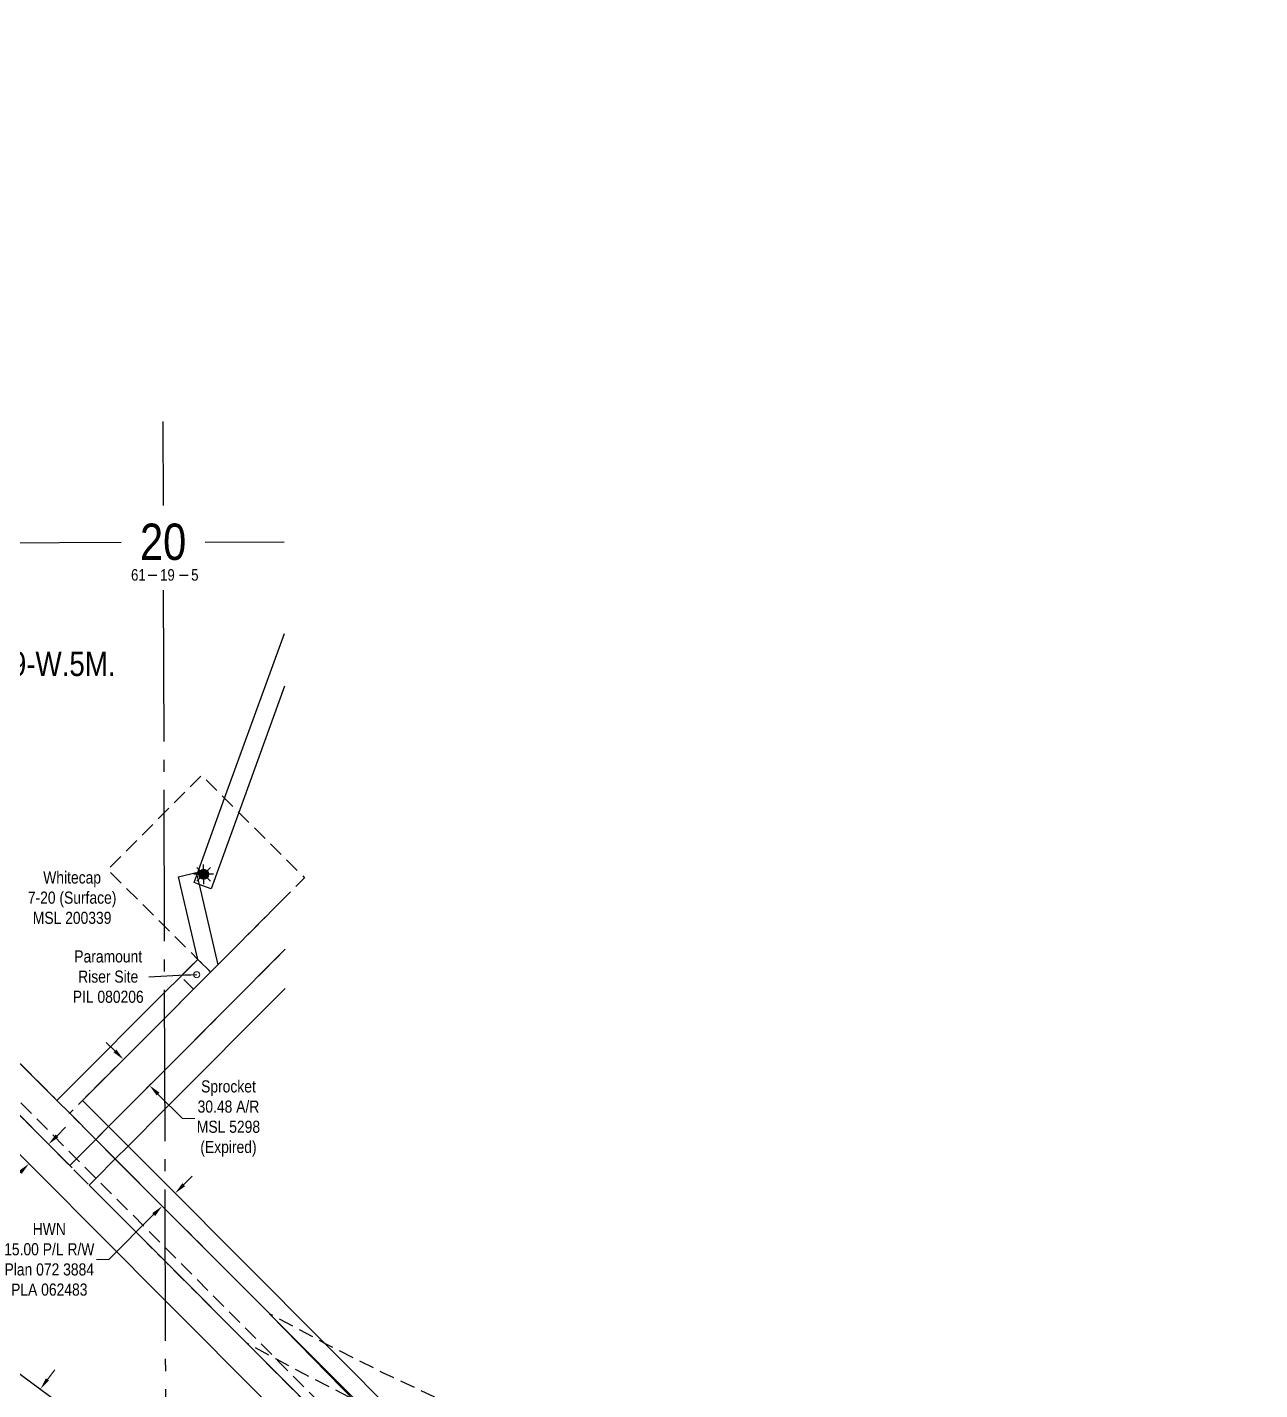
# Model space of a CAD drawing. Extents: x 507565 to 531726, y 6009554 to 6022365.
# Drawn here: x 512002 to 513020, y 6015150 to 6016275 of the extents above; entities that cross this region are included whole.
import ezdxf
from ezdxf.enums import TextEntityAlignment as Align

# ---------------------------------------------------------------- set-up
doc = ezdxf.new("R2010")
doc.units = 0
doc.header["$LTSCALE"] = 5
doc.header["$PDMODE"] = 34
doc.header["$PDSIZE"] = 0.03
for name, pattern in [('foc-ACCESSROAD', [3.75, 2.5, -1.25]), ('foc-FLOWLINE', [3.75, 2.5, -1.25]), ('foc-QUARTERLINE', [33, 25, -3, 2, -3])]:
    doc.linetypes.add(name, pattern=pattern)
doc.layers.get('Defpoints').update_dxf_attribs({"color": 9})
for name, color, linetype in [('10', 1, 'Continuous'), ('9', 3, 'Continuous'), ('AS-TELUS', 224, 'foc-TEL'), ('C-SYMBOL', 7, 'Continuous'), ('F-AR', 190, 'foc-ACCESSROAD'), ('F-EZE', 190, 'foc-FLOWLINE'), ('F-RW', 190, 'Continuous'), ('F-WS', 190, 'foc-ACCESSROAD'), ('F-WS-S', 190, 'Continuous'), ('L-QSEC', 8, 'foc-QUARTERLINE'), ('L-SECLBL', 7, 'Continuous')]:
    doc.layers.add(name, color=color, linetype=linetype)
for name, color, linetype, lineweight in [('F-AR-T', 190, 'Continuous', 9), ('F-EZE-T', 190, 'Continuous', 9), ('F-RW-T', 190, 'Continuous', 9)]:
    doc.layers.add(name, color=color, linetype=linetype, lineweight=lineweight)
doc.styles.add('175L', font='ARIALN.TTF', dxfattribs={"height": 20})
doc.styles.add('80CG', font='ARIALN.TTF', dxfattribs={"height": 10})
doc.styles.add('80L', font='ARIALN.TTF', dxfattribs={"height": 10})
doc.styles.add('foc-LtypeFont', font='ARIALN.TTF', dxfattribs={"height": 7.35})
doc.styles.add('SIMPLEX', font='ARIALN.TTF')
doc.linetypes.add('foc-TEL', pattern='A,2,-1,["T",foc-LtypeFont,S=0.2,R=0,X=-0.425,Y=-0.75],-1.24,8', length=12.24)
doc.linetypes.add('foc-TEL-NOLINE', pattern='A,0,-2,["T",foc-LtypeFont,S=0.2,R=0,X=-0.425,Y=-0.75],-10.24', length=12.24)
doc.dimstyles.new('Compass 5 000', dxfattribs={"dimscale": 5, "dimtxt": 9, "dimasz": 2, "dimexe": 0.2, "dimexo": 0.0625, "dimgap": 0.5, "dimtad": 0, "dimtih": 1, "dimtoh": 1, "dimzin": 0, "dimdsep": 46, "dimtxsty": '80CG', "dimcen": 0.1, "dimse1": 1, "dimse2": 1, "dimclrd": 256, "dimclrt": 256, "dimaunit": 1, "dimadec": 4, "dimazin": 0, "dimtfac": 0.06, "dimtofl": 0, "dimtmove": 0, "dimatfit": 1, "dimfxl": 0.2, "dimtolj": 1, "dimtzin": 0, "dimlwd": -1, "dimarcsym": 0})

# ---------------------------------------------------------------- blocks, each defined once
blk = doc.blocks.new('L-SECLBL')
at = {"layer": '9', "color": 7}
for p, q in [((-5.1, -27.8), (-12.3, -27.8)), ((20.7, -27.8), (13.5, -27.8))]:
    blk.add_line(p, q, dxfattribs=at)
at = {"layer": '10', "color": 2, "style": 'SIMPLEX'}
blk.add_attdef('SEC', text='', height=30, dxfattribs=at).set_placement((0, 0), align=Align.MIDDLE)
at = {"layer": '10', "color": 5, "style": '80L'}
blk.add_attdef('RGE', text='', height=9.5, dxfattribs=at).set_placement((3.6, -27.4), align=Align.MIDDLE_CENTER)
blk.add_attdef('TWP', text='', height=9.5, dxfattribs=at).set_placement((-14.4, -27.4), align=Align.MIDDLE_RIGHT)
blk.add_attdef('MER', text='', height=9.5, dxfattribs=at).set_placement((23.2, -27.4), align=Align.MIDDLE_LEFT)
blk = doc.blocks.new('*D71')
at = {"layer": 'Defpoints', "color": 0, "transparency": 16777216}
for p in [(512012.3, 6015150.8), (512000.3, 6015134.6), (512000.8, 6015134.2)]:
    blk.add_point(p, dxfattribs=at)
at = {"layer": 'F-RW-T', "transparency": 16777216}
for p, q in [((512018.7, 6015158.5), (512024.7, 6015166.5)), ((511994.9, 6015126.2), (511988.9, 6015118.2)), ((511988.9, 6015118.2), (511978.9, 6015118.2))]:
    blk.add_line(p, q, dxfattribs=at)
for points in [[(512017.4, 6015159.4), (512020, 6015157.5), (512012.8, 6015150.4)], [(511993.5, 6015127.2), (511996.2, 6015125.2), (512000.8, 6015134.2)]]:
    blk.add_solid(points, dxfattribs=at)
at = {"layer": 'F-RW-T', "transparency": 16777216, "insert": (511891.6, 6015118.2), "char_height": 10, "attachment_point": 5, "style": '80CG'}
blk.add_mtext('\\A1;Telus\\P20.12 Communication Cable R/W\\PDLO 3568', dxfattribs=at)
blk = doc.blocks.new('*D84')
at = {"layer": 'Defpoints', "color": 0, "transparency": 16777216}
for p in [(512003.4, 6015336.6), (512025.6, 6015346.6), (512009.4, 6015330.5)]:
    blk.add_point(p, dxfattribs=at)
at = {"layer": 'F-RW-T', "transparency": 16777216}
for p, q in [((512026.6, 6015359.8), (512033.7, 6015366.8)), ((511996.3, 6015329.5), (511989.2, 6015322.4)), ((511989.2, 6015322.4), (511979.2, 6015322.4))]:
    blk.add_line(p, q, dxfattribs=at)
for points in [[(512025.5, 6015360.9), (512027.8, 6015358.6), (512019.6, 6015352.7)], [(511995.1, 6015330.7), (511997.5, 6015328.3), (512003.4, 6015336.6)]]:
    blk.add_solid(points, dxfattribs=at)
at = {"layer": 'F-RW-T', "transparency": 16777216, "insert": (511939.7, 6015322.4), "char_height": 10, "attachment_point": 5, "style": '80CG'}
blk.add_mtext('\\A1;Sprocket\\P22.86 P/L R/W\\PPlan 940 RS\\PPLA 3238', dxfattribs=at)
blk = doc.blocks.new('*D104')
at = {"layer": 'Defpoints', "color": 0, "transparency": 16777216}
for p in [(512086.5, 6015427.9), (512081.4, 6015422.8), (512108.1, 6015406.4)]:
    blk.add_point(p, dxfattribs=at)
at = {"layer": 'F-AR-T', "transparency": 16777216}
for p, q in [((512074.4, 6015429.8), (512067.3, 6015436.9)), ((512110, 6015394.2), (512130.3, 6015374)), ((512130.3, 6015374), (512140.3, 6015374))]:
    blk.add_line(p, q, dxfattribs=at)
for points in [[(512075.6, 6015431), (512073.2, 6015428.7), (512081.4, 6015422.8)], [(512111.2, 6015395.4), (512108.9, 6015393), (512103, 6015401.3)]]:
    blk.add_solid(points, dxfattribs=at)
at = {"layer": 'F-AR-T', "transparency": 16777216, "insert": (512168.2, 6015374), "char_height": 10, "attachment_point": 5, "style": '80CG'}
blk.add_mtext('\\A1;Sprocket\\P30.48 A/R\\PMSL 5298\\P(Expired)', dxfattribs=at)
blk = doc.blocks.new('*D107')
at = {"layer": 'Defpoints', "color": 0, "transparency": 16777216}
for p in [(512109.7, 6015326.8), (512099, 6015316.2), (512113.5, 6015301.6)]:
    blk.add_point(p, dxfattribs=at)
at = {"layer": 'F-RW-T', "transparency": 16777216}
for p, q in [((512131.2, 6015319.3), (512138.3, 6015326.4)), ((512106.4, 6015294.6), (512069.3, 6015257.6)), ((512069.3, 6015257.6), (512059.3, 6015257.6))]:
    blk.add_line(p, q, dxfattribs=at)
for points in [[(512130.1, 6015320.5), (512132.4, 6015318.1), (512124.1, 6015312.2)], [(512105.2, 6015295.8), (512107.6, 6015293.4), (512113.5, 6015301.6)]]:
    blk.add_solid(points, dxfattribs=at)
at = {"layer": 'F-RW-T', "transparency": 16777216, "insert": (512020.2, 6015257.6), "char_height": 10, "attachment_point": 5, "style": '80CG'}
blk.add_mtext('\\A1;HWN\\P15.00 P/L R/W\\PPlan 072 3884\\PPLA 062483', dxfattribs=at)
blk = doc.blocks.new('GAS')
h = blk.add_hatch(color=255)
h.dxf.hatch_style = 1
edge = h.paths.add_edge_path()
edge.add_arc((0, 0), 0.9, 0, 360)
for p, q in [((-0.81, 0), (-1.62, 0)), ((-0.57, 0.57), (-1.14, 1.14)), ((0, 0.81), (0, 1.62)), ((0.57, 0.57), (1.14, 1.14)), ((1.62, 0), (0.81, 0)), ((-0.57, -0.57), (-1.14, -1.14)), ((0, -0.81), (0, -1.62)), ((1.14, -1.14), (0.57, -0.57))]:
    blk.add_line(p, q)
blk.add_circle((0, 0), 0.8)

msp = doc.modelspace()

# ---------------------------------------------------------------- linework, layer by layer
at = {"layer": 'AS-TELUS', "linetype": 'foc-TEL-NOLINE', "flags": 128}
msp.add_lwpolyline([(510770.538, 6017213.68), (510771.56, 6017212.705), (510784.561, 6017200.308), (510813.374, 6017172.835), (510869.172, 6017119.632), (511035.948, 6016728.078), (511047.897, 6016700.029), (511048.786, 6016697.94), (511050.837, 6016693.127), (511054.665, 6016684.139), (511055.847, 6016681.358), (511068.675, 6016651.242), (511179.72, 6016390.523), (511210.508, 6016318.245), (511215.902, 6016305.579), (511224.061, 6016286.429), (511228.671, 6016275.605), (511229.39, 6016273.914), (511290.145, 6016131.285), (511320.479, 6016060.067), (511402.538, 6015867.412), (511428.092, 6015848.131), (511651.65, 6015679.481), (511667.605, 6015667.445), (511681.048, 6015657.31), (511735.041, 6015616.58), (511995.144, 6015420.383), (512026.472, 6015388.964), (512037.074, 6015378.333), (512058.609, 6015356.752), (512074.75, 6015340.535), (512115.694, 6015299.451), (512202.072, 6015212.805), (512202.464, 6015212.483)], dxfattribs=at)
at = {"layer": 'AS-TELUS', "flags": 128}
msp.add_lwpolyline([(512202.464, 6015212.483), (512631.281, 6014773.549), (512652.412, 6014751.72), (512665.501, 6014737.958), (512673.954, 6014725.696), (512681.469, 6014709.507)], dxfattribs=at)
at = {"layer": 'F-AR', "flags": 128}
msp.add_lwpolyline([(513019.918, 6014982.325), (512983.478, 6014985.386), (512950.125, 6014987.021), (512939.287, 6014987.551), (512919.964, 6014987.824), (512895.049, 6014988.174), (512719.061, 6014987.572), (512719.33, 6014909.37), (512688.843, 6014909.27), (512688.573, 6014987.467), (512635.954, 6015001.647), (512583.715, 6015017.168), (512531.89, 6015034.021), (512494.222, 6015047.344), (512493.851, 6015047.343), (512480.513, 6015052.194), (512429.618, 6015071.674), (512379.237, 6015092.451), (512329.405, 6015114.509), (512314.159, 6015121.658), (512280.153, 6015137.835), (512273.551, 6015141.133), (512231.514, 6015162.413), (512207.877, 6015175.125), (512183.519, 6015188.227), (512115.809, 6015256.152), (512053.199, 6015318.96), (512037.07, 6015335.14), (511975.069, 6015397.338), (511765.75, 6015555.228), (511730.012, 6015582.18), (511694.863, 6015608.699), (511686.973, 6015614.65), (511682.097, 6015618.323), (511670.697, 6015626.922), (511657.762, 6015636.683), (511654.814, 6015638.902), (511377.683, 6015847.97), (511320.672, 6015981.814), (511290.338, 6016053.033), (511228.897, 6016197.276), (511190.964, 6016286.333), (511147.849, 6016387.56), (511134.36, 6016419.224), (511128.967, 6016431.89), (511098.18, 6016504.17), (511035.583, 6016651.133), (511026.636, 6016672.142), (511022.756, 6016681.251), (511020.756, 6016685.944), (510843.728, 6017101.571), (510801.909, 6017141.402), (510775.945, 6017166.131), (510755.085, 6017186), (510744.651, 6017195.938), (510743.76, 6017196.554), (510739.167, 6017201.162), (510729.471, 6017210.545), (510729.058, 6017210.726), (510726.2, 6017213.514), (510753.04, 6017213.614), (510755.715, 6017213.624), (510770.128, 6017213.67), (510770.538, 6017213.68), (510771.56, 6017212.705), (510784.561, 6017200.308), (510813.374, 6017172.835), (510869.172, 6017119.632), (511035.948, 6016728.078), (511047.897, 6016700.029), (511048.786, 6016697.94), (511050.837, 6016693.127), (511054.665, 6016684.139), (511055.847, 6016681.358), (511068.675, 6016651.242), (511179.72, 6016390.523), (511210.508, 6016318.245), (511215.902, 6016305.579), (511224.061, 6016286.429), (511228.671, 6016275.605), (511229.39, 6016273.914), (511290.145, 6016131.285), (511320.479, 6016060.067), (511402.538, 6015867.412), (511428.092, 6015848.131), (511651.65, 6015679.481), (511667.605, 6015667.445), (511681.048, 6015657.31), (511735.041, 6015616.58), (511995.144, 6015420.383), (512026.472, 6015388.964), (512037.074, 6015378.333), (512058.609, 6015356.752), (512074.75, 6015340.535), (512115.694, 6015299.451), (512202.072, 6015212.805), (512202.474, 6015212.534), (512247.486, 6015188.486), (512248.693, 6015187.842), (512295.941, 6015164.053), (512343.774, 6015141.462), (512392.16, 6015120.082), (512441.07, 6015099.93), (512490.472, 6015081.015), (512540.335, 6015063.35), (512588.454, 6015047.655), (512590.626, 6015046.947), (512641.316, 6015031.817), (512692.37, 6015017.968), (512894.225, 6015018.658), (512919.878, 6015018.311), (512939.562, 6015018.044), (512950.039, 6015017.537), (512984.849, 6015015.849), (513019.832, 6015012.927)], dxfattribs=at)
at = {"layer": 'F-EZE', "flags": 128}
msp.add_lwpolyline([(510738.311, 6017210.823), (510744.113, 6017197.203), (510744.652, 6017195.939), (510751.542, 6017179.762), (510963.984, 6016681.058), (510976.813, 6016650.942), (510984.153, 6016633.719), (511067.347, 6016517.772), (511128.969, 6016431.892), (511210.511, 6016318.249), (511289.957, 6016207.526), (511320.22, 6016165.349), (511547.551, 6015848.516), (511666.432, 6015682.839), (511666.871, 6015677.079), (511667.605, 6015667.46), (511670.697, 6015626.939), (511671.642, 6015614.563), (511679.294, 6015614.611), (511686.975, 6015614.66), (511700.153, 6015614.743), (511722.114, 6015598.177), (511757.86, 6015571.212), (511980.338, 6015403.386), (512042.719, 6015340.807), (512058.848, 6015324.627), (512115.779, 6015267.516), (512207.877, 6015175.126), (512335.77, 6015046.827), (512324.506, 6015046.79), (512183.519, 6015188.227), (512115.809, 6015256.152), (512053.199, 6015318.96), (512037.07, 6015335.14), (511975.069, 6015397.338), (511765.752, 6015555.235), (511730.006, 6015582.2), (511694.865, 6015608.708), (511674.763, 6015608.603), (511657.186, 6015608.512), (511655.249, 6015633.359), (511654.815, 6015638.919), (511651.651, 6015679.495), (511651.132, 6015686.147), (511534.655, 6015848.474), (511320.264, 6016147.272), (511290.002, 6016189.448), (511229.393, 6016273.917), (511228.675, 6016274.918), (511228.673, 6016275.608), (511228.643, 6016286.445), (511224.063, 6016286.432), (511220.422, 6016286.421), (511147.851, 6016387.562), (511086.197, 6016473.484), (510974.949, 6016628.533), (510965.416, 6016650.905), (510952.589, 6016681.021), (510745.229, 6017167.882), (510741.879, 6017175.748), (510741.552, 6017176.297), (510737.711, 6017185.415), (510730.44, 6017202.516), (510726.906, 6017210.787), (510728.156, 6017210.79), (510729.049, 6017210.737), (510738.311, 6017210.823)], close=True, dxfattribs=at)
at = {"layer": 'F-RW'}
for points in [[(511179.72, 6016390.523), (511289.885, 6016237), (511320.147, 6016194.824), (511568.578, 6015848.584), (511735.05, 6015616.576), (511736.333, 6015614.791), (511757.86, 6015571.211), (511765.751, 6015555.233), (511788.285, 6015509.615), (511938.662, 6015205.194), (512116.29, 6015073.872)], [(512287.42, 6015051.632), (512115.894, 6015223.702), (511960.025, 6015380.066), (511788.286, 6015509.616), (511752.54, 6015536.581), (511692.339, 6015581.994), (511680.18, 6015591.167), (511668.345, 6015600.094), (511657.186, 6015608.512), (511644.006, 6015618.453), (511358.439, 6015833.869), (511352.471, 6015847.889), (511320.819, 6015922.253), (511290.485, 6015993.522), (511217.725, 6016164.466), (511202.05, 6016201.296), (511196.179, 6016215.091), (511165.884, 6016286.265)], [(511190.965, 6016286.335), (511228.898, 6016197.277), (511290.338, 6016053.033), (511320.672, 6015981.814), (511377.683, 6015847.97), (511654.815, 6015638.919), (511657.765, 6015636.694), (511670.697, 6015626.939), (511682.103, 6015618.335), (511686.975, 6015614.66), (511694.865, 6015608.708), (511730.007, 6015582.197), (511765.752, 6015555.234), (511975.069, 6015397.338), (512037.07, 6015335.14), (512042.719, 6015340.808), (512058.609, 6015356.752), (512069.192, 6015367.371), (512115.393, 6015413.729), (512215.075, 6015513.751)], [(512214.501, 6015731.017), (512176.764, 6015626.865), (512153.873, 6015563.685), (512143.892, 6015567.302), (512139.777, 6015568.792), (512142.069, 6015575.116), (512165.041, 6015638.518), (512214.385, 6015774.709)], [(512273.545, 6015141.098), (512202.464, 6015212.483), (512202.085, 6015212.798), (512115.694, 6015299.45), (512074.729, 6015340.561), (512058.609, 6015356.752), (512037.074, 6015378.333), (512026.472, 6015388.963), (512037.066, 6015399.565), (512115.223, 6015477.779), (512128.787, 6015491.344), (512142.871, 6015505.45), (512126.996, 6015573.737), (512141.596, 6015577.143), (512142.069, 6015575.116), (512143.892, 6015567.302), (512159.408, 6015500.804), (512153.494, 6015494.872), (512139.393, 6015480.761), (512115.279, 6015456.628), (512047.655, 6015388.953), (512069.192, 6015367.371), (512085.328, 6015351.198), (512115.638, 6015320.785), (512247.485, 6015188.484), (512314.148, 6015121.591)], [(512215.16, 6015481.47), (512115.478, 6015381.45), (512085.328, 6015351.198), (512074.729, 6015340.561), (512058.848, 6015324.628), (512053.199, 6015318.96), (512115.809, 6015256.151), (512183.519, 6015188.227), (512324.506, 6015046.79)]]:
    msp.add_lwpolyline(points, dxfattribs=at)
at = {"layer": 'F-WS', "flags": 128}
for points in [[(512159.407, 6015500.808), (512153.493, 6015494.871), (512142.863, 6015505.439), (512115.077, 6015533.049), (512068.362, 6015579.482), (512114.831, 6015626.234), (512145.926, 6015657.518), (512165.041, 6015638.518), (512176.764, 6015626.865), (512231.054, 6015572.902), (512159.407, 6015500.808)], [(512153.494, 6015494.872), (512139.393, 6015480.761), (512128.787, 6015491.344), (512142.871, 6015505.45), (512153.494, 6015494.872)]]:
    msp.add_lwpolyline(points, close=True, dxfattribs=at)
msp.add_lwpolyline([(512215.075, 6015513.751), (512115.393, 6015413.729), (512069.192, 6015367.371), (512058.609, 6015356.752), (512037.074, 6015378.333), (512047.655, 6015388.953), (512115.279, 6015456.628), (512139.393, 6015480.761), (512153.494, 6015494.872), (512159.408, 6015500.804), (512214.961, 6015556.707)], dxfattribs=at)
at = {"layer": 'L-QSEC'}
for p, q in [((512113.993, 6015949.751), (512114.176, 6015880.38)), ((512079.498, 6015849.629), (511310.982, 6015847.112)), ((512214.257, 6015850.071), (512148.951, 6015849.857)), ((512114.361, 6015810.38), (512116.382, 6015045.491))]:
    msp.add_line(p, q, dxfattribs=at)

# ---------------------------------------------------------------- block references
at = {"layer": 'F-WS-S', "xscale": 4.99733999999994, "yscale": 4.99733999999994, "zscale": 4.99733999999994}
msp.add_blockref('GAS', (512147.662, 6015575.734), dxfattribs=at)
at = {"layer": 'L-SECLBL', "xscale": 0.9994679999999895, "yscale": 0.9994679999999895, "zscale": 0.9994679999999895}
msp.add_blockref('L-SECLBL', (512114.239, 6015850.38), dxfattribs=at).add_auto_attribs({'SEC': '20', 'TWP': '61', 'RGE': '19', 'MER': '5'})
msp.add_blockref('L-SECLBL', (512114.239, 6015850.38), dxfattribs=at).add_auto_attribs({'SEC': '20', 'TWP': '61', 'RGE': '19', 'MER': '5'})

# ---------------------------------------------------------------- texts
at = {"layer": 'C-SYMBOL', "color": 3, "style": '175L'}
msp.add_text('Theor. S.W.1/4 Sec. 20-61-19-W.5M.', height=19.98936, dxfattribs=at).set_placement((511886.011, 6015733.492), align=Align.BOTTOM_CENTER)
at = {"layer": 'F-AR-T', "insert": (512039.08, 6015556.344), "char_height": 9.99468, "width": 72.58524, "attachment_point": 5, "style": '80CG'}
msp.add_mtext('\\A1;Whitecap\\P7-20 (Surface)\\PMSL 200339', dxfattribs=at)
at = {"layer": 'F-EZE-T', "insert": (512068.888, 6015491.141), "char_height": 9.99468, "width": 74.46009, "attachment_point": 5, "style": '80CG'}
msp.add_mtext('\\A1;Paramount\\PRiser Site\\PPIL 080206', dxfattribs=at)

# ---------------------------------------------------------------- dimensions: what is measured, and where the dimension line sits
at = {"layer": 'F-AR-T'}
dim = msp.add_linear_dim(base=(512081.448, 6015422.772), p1=(512108.061, 6015406.373), p2=(512086.545, 6015427.873), angle=135.021612, text='Sprocket\\P30.48 A/R\\PMSL 5298\\P(Expired)', dimstyle='Compass 5 000', dxfattribs=at)
dim.commit()
dim.dimension.update_dxf_attribs({"geometry": '*D104', "text_midpoint": (512168.208, 6015373.976), "dimtype": 161})
at = {"layer": 'F-RW-T'}
for base, p1, p2, angle, text, picture, middle in [((512003.385, 6015336.569), (512025.614, 6015346.633), (512009.432, 6015330.503), 224.909112, 'Sprocket\\P22.86 P/L R/W\\PPlan 940 RS\\PPLA 3238', '*D84', (511939.681, 6015322.45)), ((512113.508, 6015301.644), (512109.68, 6015326.763), (512099.042, 6015316.162), 224.898484, 'HWN\\P15.00 P/L R/W\\PPlan 072 3884\\PPLA 062483', '*D107', (512020.211, 6015257.589))]:
    dim = msp.add_linear_dim(base=base, p1=p1, p2=p2, angle=angle, text=text, dimstyle='Compass 5 000', dxfattribs=at)
    dim.commit()
    dim.dimension.update_dxf_attribs({"geometry": picture, "text_midpoint": middle, "dimtype": 161})
dim = msp.add_aligned_dim(p1=(512012.285, 6015150.764), p2=(512000.332, 6015134.596), distance=0.596, text='Telus\\P20.12 Communication Cable R/W\\PDLO 3568', dimstyle='Compass 5 000', dxfattribs=at)
dim.commit()
dim.dimension.update_dxf_attribs({"geometry": '*D71', "text_midpoint": (511891.633, 6015118.16)})

# ---------------------------------------------------------------- leaders
at = {"layer": 'F-EZE-T', "path_type": 1}
msp.add_leader([(512142.006, 6015492.727), (512102.56, 6015490.845)], dimstyle='Compass 5 000', override={"dimasz": 1, "dimldrblk": 'DotBlank'}, dxfattribs=at)

doc.saveas('drawing.dxf')
